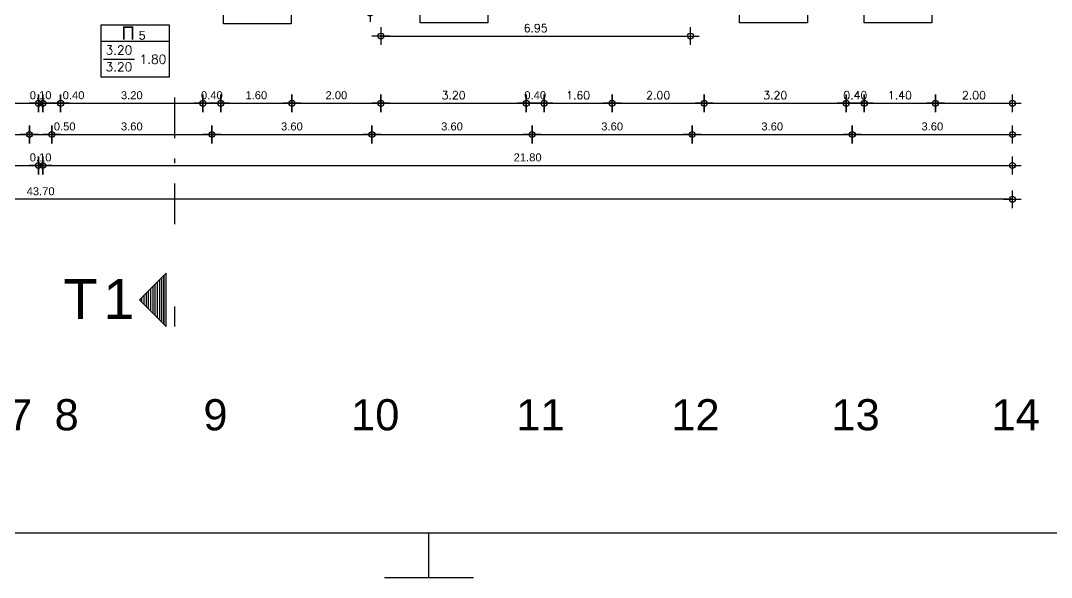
# Model space of a CAD drawing. Header units: metres. Extents: x 0 to 132, y -109 to 310.
# Drawn here: x 32.82 to 55.99, y 79.12 to 91.63 of the extents above; entities that cross this region are included whole.
import ezdxf

# ---------------------------------------------------------------- set-up
doc = ezdxf.new("R2010")
doc.units = ezdxf.units.M
doc.header["$LTSCALE"] = 0.036
doc.linetypes.add('DASHDOTX2', pattern=[50.8, 25.4, -12.7, 0, -12.7])
doc.layers.get('Defpoints').update_dxf_attribs({"color": 252})
for name, color, linetype in [('arxitektonika', 254, 'Continuous'), ('BORDER', 252, 'Continuous'), ('DIMBLK', 252, 'Continuous'), ('LAYER-ON', 252, 'Continuous'), ('MARKS', 252, 'Continuous')]:
    doc.layers.add(name, color=color, linetype=linetype)
doc.styles.add('COMU-N', font='arial.ttf')
doc.styles.get("Standard").update_dxf_attribs({"font": 'arial.ttf'})
doc.dimstyles.new('CADWDOT', dxfattribs={"dimscale": 0.1, "dimtxt": 1.8, "dimasz": 0.08, "dimexe": 2, "dimexo": 0, "dimgap": 0.09, "dimtad": 0, "dimrnd": 0.001, "dimzin": 0, "dimdsep": 46, "dimtxsty": 'Standard', "dimblk1": 'ARTDIM', "dimblk2": 'ARTDIM', "dimsah": 1, "dimcen": 0.09, "dimdle": 0.05, "dimse1": 1, "dimse2": 1, "dimadec": 0, "dimazin": 0, "dimtfac": 1, "dimtmove": 0, "dimatfit": 3, "dimldrblk": 'ARTDIM', "dimfxl": 2, "dimtvp": 0.9999, "dimtolj": 1, "dimtzin": 0, "dimarcsym": 0})

# ---------------------------------------------------------------- blocks, each defined once
blk = doc.blocks.new('art103')
at = {"layer": 'BORDER'}
blk.add_line((0.25, 0.25), (20.75, 0.25), dxfattribs=at)
at = {"layer": 'MARKS'}
for p, q in [((10.5, 0), (10.5, 0.25)), ((10.25, 0), (10.75, 0))]:
    blk.add_line(p, q, dxfattribs=at)
blk = doc.blocks.new('ARTDIM')
at = {"layer": 'DIMBLK'}
for p, q in [((-24.9975, 0), (24.9975, 0)), ((0, -24.9975), (0, 24.9975))]:
    blk.add_line(p, q, dxfattribs=at)
blk.add_circle((0, 0), 8.25, dxfattribs=at)
blk = doc.blocks.new('*D369')
at = {"layer": 'arxitektonika', "color": 0, "lineweight": -2}
blk.add_line((31.226, 89.776), (33.21, 89.776), dxfattribs=at)
at = {"layer": 'Defpoints', "color": 0, "transparency": 16777216}
for p in [(33.218, 89.776), (31.218, 89.405), (33.218, 89.405)]:
    blk.add_point(p, dxfattribs=at)
at = {"layer": 'arxitektonika', "color": 0, "lineweight": -2, "xscale": 0.008, "yscale": 0.008, "zscale": 0.008, "rotation": 180}
blk.add_blockref('ARTDIM', (31.218, 89.776), dxfattribs=at)
at = {"layer": 'arxitektonika', "color": 0, "lineweight": -2, "xscale": 0.008, "yscale": 0.008, "zscale": 0.008}
blk.add_blockref('ARTDIM', (33.218, 89.776), dxfattribs=at)
at = {"layer": 'arxitektonika', "color": 0, "insert": (32.218, 89.956), "char_height": 0.18, "attachment_point": 5}
blk.add_mtext('\\A1;2.00', dxfattribs=at)
blk = doc.blocks.new('*D370')
at = {"layer": 'arxitektonika', "color": 0, "lineweight": -2}
blk.add_line((33.226, 89.776), (33.31, 89.776), dxfattribs=at)
at = {"layer": 'Defpoints', "color": 0, "transparency": 16777216}
for p in [(33.218, 91.555), (33.318, 91.555), (33.318, 89.776)]:
    blk.add_point(p, dxfattribs=at)
at = {"layer": 'arxitektonika', "color": 0, "lineweight": -2, "xscale": 0.008, "yscale": 0.008, "zscale": 0.008, "rotation": 180}
blk.add_blockref('ARTDIM', (33.218, 89.776), dxfattribs=at)
at = {"layer": 'arxitektonika', "color": 0, "lineweight": -2, "xscale": 0.008, "yscale": 0.008, "zscale": 0.008}
blk.add_blockref('ARTDIM', (33.318, 89.776), dxfattribs=at)
at = {"layer": 'arxitektonika', "color": 0, "insert": (33.268, 89.956), "char_height": 0.18, "attachment_point": 5}
blk.add_mtext('\\A1;0.10', dxfattribs=at)
blk = doc.blocks.new('*D371')
at = {"layer": 'arxitektonika', "color": 0, "lineweight": -2}
for p, q in [((33.326, 89.776), (33.71, 89.776)), ((33.718, 89.776), (34.293, 89.776))]:
    blk.add_line(p, q, dxfattribs=at)
at = {"layer": 'Defpoints', "color": 0, "transparency": 16777216}
for p in [(33.718, 89.776), (33.318, 89.405), (33.718, 89.405)]:
    blk.add_point(p, dxfattribs=at)
at = {"layer": 'arxitektonika', "color": 0, "lineweight": -2, "xscale": 0.008, "yscale": 0.008, "zscale": 0.008, "rotation": 180}
blk.add_blockref('ARTDIM', (33.318, 89.776), dxfattribs=at)
at = {"layer": 'arxitektonika', "color": 0, "lineweight": -2, "xscale": 0.008, "yscale": 0.008, "zscale": 0.008}
blk.add_blockref('ARTDIM', (33.718, 89.776), dxfattribs=at)
at = {"layer": 'arxitektonika', "color": 0, "insert": (34.009, 89.956), "char_height": 0.18, "attachment_point": 5}
blk.add_mtext('\\A1;0.40', dxfattribs=at)
blk = doc.blocks.new('*D372')
at = {"layer": 'arxitektonika', "color": 0, "lineweight": -2}
blk.add_line((33.726, 89.776), (36.91, 89.776), dxfattribs=at)
at = {"layer": 'Defpoints', "color": 0, "transparency": 16777216}
for p in [(36.918, 89.776), (33.718, 89.405), (36.918, 89.405)]:
    blk.add_point(p, dxfattribs=at)
at = {"layer": 'arxitektonika', "color": 0, "lineweight": -2, "xscale": 0.008, "yscale": 0.008, "zscale": 0.008, "rotation": 180}
blk.add_blockref('ARTDIM', (33.718, 89.776), dxfattribs=at)
at = {"layer": 'arxitektonika', "color": 0, "lineweight": -2, "xscale": 0.008, "yscale": 0.008, "zscale": 0.008}
blk.add_blockref('ARTDIM', (36.918, 89.776), dxfattribs=at)
at = {"layer": 'arxitektonika', "color": 0, "insert": (35.318, 89.956), "char_height": 0.18, "attachment_point": 5}
blk.add_mtext('\\A1;3.20', dxfattribs=at)
blk = doc.blocks.new('*D373')
at = {"layer": 'arxitektonika', "color": 0, "lineweight": -2}
blk.add_line((36.926, 89.776), (37.31, 89.776), dxfattribs=at)
at = {"layer": 'Defpoints', "color": 0, "transparency": 16777216}
for p in [(37.318, 89.776), (36.918, 89.405), (37.318, 89.405)]:
    blk.add_point(p, dxfattribs=at)
at = {"layer": 'arxitektonika', "color": 0, "lineweight": -2, "xscale": 0.008, "yscale": 0.008, "zscale": 0.008, "rotation": 180}
blk.add_blockref('ARTDIM', (36.918, 89.776), dxfattribs=at)
at = {"layer": 'arxitektonika', "color": 0, "lineweight": -2, "xscale": 0.008, "yscale": 0.008, "zscale": 0.008}
blk.add_blockref('ARTDIM', (37.318, 89.776), dxfattribs=at)
at = {"layer": 'arxitektonika', "color": 0, "insert": (37.118, 89.956), "char_height": 0.18, "attachment_point": 5}
blk.add_mtext('\\A1;0.40', dxfattribs=at)
blk = doc.blocks.new('*D374')
at = {"layer": 'arxitektonika', "color": 0, "lineweight": -2}
blk.add_line((37.326, 89.776), (38.91, 89.776), dxfattribs=at)
at = {"layer": 'Defpoints', "color": 0, "transparency": 16777216}
for p in [(38.918, 89.776), (37.318, 89.415), (38.918, 89.405)]:
    blk.add_point(p, dxfattribs=at)
at = {"layer": 'arxitektonika', "color": 0, "lineweight": -2, "xscale": 0.008, "yscale": 0.008, "zscale": 0.008, "rotation": 180}
blk.add_blockref('ARTDIM', (37.318, 89.776), dxfattribs=at)
at = {"layer": 'arxitektonika', "color": 0, "lineweight": -2, "xscale": 0.008, "yscale": 0.008, "zscale": 0.008}
blk.add_blockref('ARTDIM', (38.918, 89.776), dxfattribs=at)
at = {"layer": 'arxitektonika', "color": 0, "insert": (38.118, 89.956), "char_height": 0.18, "attachment_point": 5}
blk.add_mtext('\\A1;1.60', dxfattribs=at)
blk = doc.blocks.new('*D375')
at = {"layer": 'arxitektonika', "color": 0, "lineweight": -2}
blk.add_line((38.926, 89.776), (40.91, 89.776), dxfattribs=at)
at = {"layer": 'Defpoints', "color": 0, "transparency": 16777216}
for p in [(40.918, 89.776), (38.918, 89.405), (40.918, 89.405)]:
    blk.add_point(p, dxfattribs=at)
at = {"layer": 'arxitektonika', "color": 0, "lineweight": -2, "xscale": 0.008, "yscale": 0.008, "zscale": 0.008, "rotation": 180}
blk.add_blockref('ARTDIM', (38.918, 89.776), dxfattribs=at)
at = {"layer": 'arxitektonika', "color": 0, "lineweight": -2, "xscale": 0.008, "yscale": 0.008, "zscale": 0.008}
blk.add_blockref('ARTDIM', (40.918, 89.776), dxfattribs=at)
at = {"layer": 'arxitektonika', "color": 0, "insert": (39.918, 89.956), "char_height": 0.18, "attachment_point": 5}
blk.add_mtext('\\A1;2.00', dxfattribs=at)
blk = doc.blocks.new('*D376')
at = {"layer": 'arxitektonika', "color": 0, "lineweight": -2}
blk.add_line((40.926, 89.776), (44.18, 89.776), dxfattribs=at)
at = {"layer": 'Defpoints', "color": 0, "transparency": 16777216}
for p in [(44.188, 89.776), (40.918, 89.405), (44.188, 89.405)]:
    blk.add_point(p, dxfattribs=at)
at = {"layer": 'arxitektonika', "color": 0, "lineweight": -2, "xscale": 0.008, "yscale": 0.008, "zscale": 0.008, "rotation": 180}
blk.add_blockref('ARTDIM', (40.918, 89.776), dxfattribs=at)
at = {"layer": 'arxitektonika', "color": 0, "lineweight": -2, "xscale": 0.008, "yscale": 0.008, "zscale": 0.008}
blk.add_blockref('ARTDIM', (44.188, 89.776), dxfattribs=at)
at = {"layer": 'arxitektonika', "color": 0, "insert": (42.553, 89.956), "char_height": 0.18, "attachment_point": 5}
blk.add_mtext('\\A1;{\\Fcomplex.shx;3.20}', dxfattribs=at)
blk = doc.blocks.new('*D377')
at = {"layer": 'arxitektonika', "color": 0, "lineweight": -2}
blk.add_line((44.196, 89.776), (44.58, 89.776), dxfattribs=at)
at = {"layer": 'Defpoints', "color": 0, "transparency": 16777216}
for p in [(44.588, 89.776), (44.188, 89.405), (44.588, 89.405)]:
    blk.add_point(p, dxfattribs=at)
at = {"layer": 'arxitektonika', "color": 0, "lineweight": -2, "xscale": 0.008, "yscale": 0.008, "zscale": 0.008, "rotation": 180}
blk.add_blockref('ARTDIM', (44.188, 89.776), dxfattribs=at)
at = {"layer": 'arxitektonika', "color": 0, "lineweight": -2, "xscale": 0.008, "yscale": 0.008, "zscale": 0.008}
blk.add_blockref('ARTDIM', (44.588, 89.776), dxfattribs=at)
at = {"layer": 'arxitektonika', "color": 0, "insert": (44.388, 89.956), "char_height": 0.18, "attachment_point": 5}
blk.add_mtext('\\A1;0.40', dxfattribs=at)
blk = doc.blocks.new('*D378')
at = {"layer": 'arxitektonika', "color": 0, "lineweight": -2}
blk.add_line((44.596, 89.776), (46.11, 89.776), dxfattribs=at)
at = {"layer": 'Defpoints', "color": 0, "transparency": 16777216}
for p in [(46.118, 89.776), (44.588, 89.405), (46.118, 89.405)]:
    blk.add_point(p, dxfattribs=at)
at = {"layer": 'arxitektonika', "color": 0, "lineweight": -2, "xscale": 0.008, "yscale": 0.008, "zscale": 0.008, "rotation": 180}
blk.add_blockref('ARTDIM', (44.588, 89.776), dxfattribs=at)
at = {"layer": 'arxitektonika', "color": 0, "lineweight": -2, "xscale": 0.008, "yscale": 0.008, "zscale": 0.008}
blk.add_blockref('ARTDIM', (46.118, 89.776), dxfattribs=at)
at = {"layer": 'arxitektonika', "color": 0, "insert": (45.353, 89.956), "char_height": 0.18, "attachment_point": 5}
blk.add_mtext('\\A1;{\\Fcomplex.shx;1.60}', dxfattribs=at)
blk = doc.blocks.new('*D379')
at = {"layer": 'arxitektonika', "color": 0, "lineweight": -2}
blk.add_line((46.126, 89.776), (48.18, 89.776), dxfattribs=at)
at = {"layer": 'Defpoints', "color": 0, "transparency": 16777216}
for p in [(48.188, 89.776), (46.118, 89.405), (48.188, 89.405)]:
    blk.add_point(p, dxfattribs=at)
at = {"layer": 'arxitektonika', "color": 0, "lineweight": -2, "xscale": 0.008, "yscale": 0.008, "zscale": 0.008, "rotation": 180}
blk.add_blockref('ARTDIM', (46.118, 89.776), dxfattribs=at)
at = {"layer": 'arxitektonika', "color": 0, "lineweight": -2, "xscale": 0.008, "yscale": 0.008, "zscale": 0.008}
blk.add_blockref('ARTDIM', (48.188, 89.776), dxfattribs=at)
at = {"layer": 'arxitektonika', "color": 0, "insert": (47.153, 89.956), "char_height": 0.18, "attachment_point": 5}
blk.add_mtext('\\A1;{\\Fcomplex.shx;2.00}', dxfattribs=at)
blk = doc.blocks.new('*D380')
at = {"layer": 'arxitektonika', "color": 0, "lineweight": -2}
blk.add_line((48.196, 89.776), (51.373, 89.776), dxfattribs=at)
at = {"layer": 'Defpoints', "color": 0, "transparency": 16777216}
for p in [(51.381, 89.776), (48.188, 89.405), (51.381, 89.405)]:
    blk.add_point(p, dxfattribs=at)
at = {"layer": 'arxitektonika', "color": 0, "lineweight": -2, "xscale": 0.008, "yscale": 0.008, "zscale": 0.008, "rotation": 180}
blk.add_blockref('ARTDIM', (48.188, 89.776), dxfattribs=at)
at = {"layer": 'arxitektonika', "color": 0, "lineweight": -2, "xscale": 0.008, "yscale": 0.008, "zscale": 0.008}
blk.add_blockref('ARTDIM', (51.381, 89.776), dxfattribs=at)
at = {"layer": 'arxitektonika', "color": 0, "insert": (49.785, 89.956), "char_height": 0.18, "attachment_point": 5}
blk.add_mtext('\\A1;{\\Fcomplex.shx;3.20}', dxfattribs=at)
blk = doc.blocks.new('*D381')
at = {"layer": 'arxitektonika', "color": 0, "lineweight": -2}
blk.add_line((51.389, 89.776), (51.78, 89.776), dxfattribs=at)
at = {"layer": 'Defpoints', "color": 0, "transparency": 16777216}
for p in [(51.788, 89.776), (51.381, 89.405), (51.788, 89.405)]:
    blk.add_point(p, dxfattribs=at)
at = {"layer": 'arxitektonika', "color": 0, "lineweight": -2, "xscale": 0.008, "yscale": 0.008, "zscale": 0.008, "rotation": 180}
blk.add_blockref('ARTDIM', (51.381, 89.776), dxfattribs=at)
at = {"layer": 'arxitektonika', "color": 0, "lineweight": -2, "xscale": 0.008, "yscale": 0.008, "zscale": 0.008}
blk.add_blockref('ARTDIM', (51.788, 89.776), dxfattribs=at)
at = {"layer": 'arxitektonika', "color": 0, "insert": (51.585, 89.956), "char_height": 0.18, "attachment_point": 5}
blk.add_mtext('\\A1;{\\Fcomplex.shx;0.40}', dxfattribs=at)
blk = doc.blocks.new('*D382')
at = {"layer": 'arxitektonika', "color": 0, "lineweight": -2}
blk.add_line((51.796, 89.776), (53.38, 89.776), dxfattribs=at)
at = {"layer": 'Defpoints', "color": 0, "transparency": 16777216}
for p in [(53.388, 89.776), (51.788, 89.405), (53.388, 89.405)]:
    blk.add_point(p, dxfattribs=at)
at = {"layer": 'arxitektonika', "color": 0, "lineweight": -2, "xscale": 0.008, "yscale": 0.008, "zscale": 0.008, "rotation": 180}
blk.add_blockref('ARTDIM', (51.788, 89.776), dxfattribs=at)
at = {"layer": 'arxitektonika', "color": 0, "lineweight": -2, "xscale": 0.008, "yscale": 0.008, "zscale": 0.008}
blk.add_blockref('ARTDIM', (53.388, 89.776), dxfattribs=at)
at = {"layer": 'arxitektonika', "color": 0, "insert": (52.588, 89.956), "char_height": 0.18, "attachment_point": 5}
blk.add_mtext('\\A1;{\\Fcomplex.shx;1.40}', dxfattribs=at)
blk = doc.blocks.new('*D383')
at = {"layer": 'arxitektonika', "color": 0, "lineweight": -2}
blk.add_line((53.396, 89.776), (55.11, 89.776), dxfattribs=at)
at = {"layer": 'Defpoints', "color": 0, "transparency": 16777216}
for p in [(55.118, 89.776), (53.388, 89.405), (55.118, 89.405)]:
    blk.add_point(p, dxfattribs=at)
at = {"layer": 'arxitektonika', "color": 0, "lineweight": -2, "xscale": 0.008, "yscale": 0.008, "zscale": 0.008, "rotation": 180}
blk.add_blockref('ARTDIM', (53.388, 89.776), dxfattribs=at)
at = {"layer": 'arxitektonika', "color": 0, "lineweight": -2, "xscale": 0.008, "yscale": 0.008, "zscale": 0.008}
blk.add_blockref('ARTDIM', (55.118, 89.776), dxfattribs=at)
at = {"layer": 'arxitektonika', "color": 0, "insert": (54.253, 89.956), "char_height": 0.18, "attachment_point": 5}
blk.add_mtext('\\A1;{\\Fcomplex.shx;2.00}', dxfattribs=at)
blk = doc.blocks.new('*D384')
at = {"layer": 'arxitektonika', "color": 0, "lineweight": -2}
blk.add_line((11.426, 88.379), (33.21, 88.379), dxfattribs=at)
at = {"layer": 'Defpoints', "color": 0, "transparency": 16777216}
for p in [(11.418, 90.539), (33.218, 90.539), (33.218, 88.379)]:
    blk.add_point(p, dxfattribs=at)
at = {"layer": 'arxitektonika', "color": 0, "lineweight": -2, "xscale": 0.008, "yscale": 0.008, "zscale": 0.008, "rotation": 180}
blk.add_blockref('ARTDIM', (11.418, 88.379), dxfattribs=at)
at = {"layer": 'arxitektonika', "color": 0, "lineweight": -2, "xscale": 0.008, "yscale": 0.008, "zscale": 0.008}
blk.add_blockref('ARTDIM', (33.218, 88.379), dxfattribs=at)
at = {"layer": 'arxitektonika', "color": 0, "insert": (22.318, 88.559), "char_height": 0.18, "attachment_point": 5}
blk.add_mtext('\\A1;21.80', dxfattribs=at)
blk = doc.blocks.new('*D385')
at = {"layer": 'arxitektonika', "color": 0, "lineweight": -2}
blk.add_line((33.226, 88.379), (33.31, 88.379), dxfattribs=at)
at = {"layer": 'Defpoints', "color": 0, "transparency": 16777216}
for p in [(33.218, 90.942), (33.318, 90.942), (33.318, 88.379)]:
    blk.add_point(p, dxfattribs=at)
at = {"layer": 'arxitektonika', "color": 0, "lineweight": -2, "xscale": 0.008, "yscale": 0.008, "zscale": 0.008, "rotation": 180}
blk.add_blockref('ARTDIM', (33.218, 88.379), dxfattribs=at)
at = {"layer": 'arxitektonika', "color": 0, "lineweight": -2, "xscale": 0.008, "yscale": 0.008, "zscale": 0.008}
blk.add_blockref('ARTDIM', (33.318, 88.379), dxfattribs=at)
at = {"layer": 'arxitektonika', "color": 0, "insert": (33.268, 88.559), "char_height": 0.18, "attachment_point": 5}
blk.add_mtext('\\A1;0.10', dxfattribs=at)
blk = doc.blocks.new('*D386')
at = {"layer": 'arxitektonika', "color": 0, "lineweight": -2}
blk.add_line((33.326, 88.379), (55.11, 88.379), dxfattribs=at)
at = {"layer": 'Defpoints', "color": 0, "transparency": 16777216}
for p in [(33.318, 91.158), (55.118, 91.158), (55.118, 88.379)]:
    blk.add_point(p, dxfattribs=at)
at = {"layer": 'arxitektonika', "color": 0, "lineweight": -2, "xscale": 0.008, "yscale": 0.008, "zscale": 0.008, "rotation": 180}
blk.add_blockref('ARTDIM', (33.318, 88.379), dxfattribs=at)
at = {"layer": 'arxitektonika', "color": 0, "lineweight": -2, "xscale": 0.008, "yscale": 0.008, "zscale": 0.008}
blk.add_blockref('ARTDIM', (55.118, 88.379), dxfattribs=at)
at = {"layer": 'arxitektonika', "color": 0, "insert": (44.218, 88.559), "char_height": 0.18, "attachment_point": 5}
blk.add_mtext('\\A1;21.80', dxfattribs=at)
blk = doc.blocks.new('*D387')
at = {"layer": 'arxitektonika', "color": 0, "lineweight": -2}
blk.add_line((55.11, 87.618), (11.426, 87.618), dxfattribs=at)
at = {"layer": 'Defpoints', "color": 0, "transparency": 16777216}
for p in [(11.418, 91.158), (55.118, 91.158), (11.418, 87.618)]:
    blk.add_point(p, dxfattribs=at)
at = {"layer": 'arxitektonika', "color": 0, "lineweight": -2, "xscale": 0.008, "yscale": 0.008, "zscale": 0.008, "rotation": 180}
blk.add_blockref('ARTDIM', (11.418, 87.618), dxfattribs=at)
at = {"layer": 'arxitektonika', "color": 0, "lineweight": -2, "xscale": 0.008, "yscale": 0.008, "zscale": 0.008}
blk.add_blockref('ARTDIM', (55.118, 87.618), dxfattribs=at)
at = {"layer": 'arxitektonika', "color": 0, "insert": (33.268, 87.798), "char_height": 0.18, "attachment_point": 5}
blk.add_mtext('\\A1;43.70', dxfattribs=at)
blk = doc.blocks.new('*D432')
at = {"layer": 'arxitektonika', "color": 0, "lineweight": -2}
blk.add_line((29.426, 89.075), (33.01, 89.075), dxfattribs=at)
at = {"layer": 'Defpoints', "color": 0, "transparency": 16777216}
for p in [(33.018, 89.075), (29.418, 83.505), (33.018, 83.505)]:
    blk.add_point(p, dxfattribs=at)
at = {"layer": 'arxitektonika', "color": 0, "lineweight": -2, "xscale": 0.008, "yscale": 0.008, "zscale": 0.008, "rotation": 180}
blk.add_blockref('ARTDIM', (29.418, 89.075), dxfattribs=at)
at = {"layer": 'arxitektonika', "color": 0, "lineweight": -2, "xscale": 0.008, "yscale": 0.008, "zscale": 0.008}
blk.add_blockref('ARTDIM', (33.018, 89.075), dxfattribs=at)
at = {"layer": 'arxitektonika', "color": 0, "insert": (31.218, 89.255), "char_height": 0.18, "attachment_point": 5}
blk.add_mtext('\\A1;3.60', dxfattribs=at)
blk = doc.blocks.new('*D433')
at = {"layer": 'arxitektonika', "color": 0, "lineweight": -2}
for p, q in [((33.026, 89.075), (33.51, 89.075)), ((33.518, 89.075), (34.093, 89.075))]:
    blk.add_line(p, q, dxfattribs=at)
at = {"layer": 'Defpoints', "color": 0, "transparency": 16777216}
for p in [(33.518, 89.075), (33.018, 83.505), (33.518, 83.505)]:
    blk.add_point(p, dxfattribs=at)
at = {"layer": 'arxitektonika', "color": 0, "lineweight": -2, "xscale": 0.008, "yscale": 0.008, "zscale": 0.008, "rotation": 180}
blk.add_blockref('ARTDIM', (33.018, 89.075), dxfattribs=at)
at = {"layer": 'arxitektonika', "color": 0, "lineweight": -2, "xscale": 0.008, "yscale": 0.008, "zscale": 0.008}
blk.add_blockref('ARTDIM', (33.518, 89.075), dxfattribs=at)
at = {"layer": 'arxitektonika', "color": 0, "insert": (33.809, 89.255), "char_height": 0.18, "attachment_point": 5}
blk.add_mtext('\\A1;0.50', dxfattribs=at)
blk = doc.blocks.new('*D434')
at = {"layer": 'arxitektonika', "color": 0, "lineweight": -2}
blk.add_line((33.526, 89.075), (37.11, 89.075), dxfattribs=at)
at = {"layer": 'Defpoints', "color": 0, "transparency": 16777216}
for p in [(37.118, 89.075), (33.518, 83.464), (37.118, 83.505)]:
    blk.add_point(p, dxfattribs=at)
at = {"layer": 'arxitektonika', "color": 0, "lineweight": -2, "xscale": 0.008, "yscale": 0.008, "zscale": 0.008, "rotation": 180}
blk.add_blockref('ARTDIM', (33.518, 89.075), dxfattribs=at)
at = {"layer": 'arxitektonika', "color": 0, "lineweight": -2, "xscale": 0.008, "yscale": 0.008, "zscale": 0.008}
blk.add_blockref('ARTDIM', (37.118, 89.075), dxfattribs=at)
at = {"layer": 'arxitektonika', "color": 0, "insert": (35.318, 89.255), "char_height": 0.18, "attachment_point": 5}
blk.add_mtext('\\A1;3.60', dxfattribs=at)
blk = doc.blocks.new('*D435')
at = {"layer": 'arxitektonika', "color": 0, "lineweight": -2}
blk.add_line((37.126, 89.075), (40.71, 89.075), dxfattribs=at)
at = {"layer": 'Defpoints', "color": 0, "transparency": 16777216}
for p in [(40.718, 89.075), (37.118, 83.505), (40.718, 83.505)]:
    blk.add_point(p, dxfattribs=at)
at = {"layer": 'arxitektonika', "color": 0, "lineweight": -2, "xscale": 0.008, "yscale": 0.008, "zscale": 0.008, "rotation": 180}
blk.add_blockref('ARTDIM', (37.118, 89.075), dxfattribs=at)
at = {"layer": 'arxitektonika', "color": 0, "lineweight": -2, "xscale": 0.008, "yscale": 0.008, "zscale": 0.008}
blk.add_blockref('ARTDIM', (40.718, 89.075), dxfattribs=at)
at = {"layer": 'arxitektonika', "color": 0, "insert": (38.918, 89.255), "char_height": 0.18, "attachment_point": 5}
blk.add_mtext('\\A1;3.60', dxfattribs=at)
blk = doc.blocks.new('*D436')
at = {"layer": 'arxitektonika', "color": 0, "lineweight": -2}
blk.add_line((40.726, 89.075), (44.31, 89.075), dxfattribs=at)
at = {"layer": 'Defpoints', "color": 0, "transparency": 16777216}
for p in [(44.318, 89.075), (40.718, 83.505), (44.318, 83.505)]:
    blk.add_point(p, dxfattribs=at)
at = {"layer": 'arxitektonika', "color": 0, "lineweight": -2, "xscale": 0.008, "yscale": 0.008, "zscale": 0.008, "rotation": 180}
blk.add_blockref('ARTDIM', (40.718, 89.075), dxfattribs=at)
at = {"layer": 'arxitektonika', "color": 0, "lineweight": -2, "xscale": 0.008, "yscale": 0.008, "zscale": 0.008}
blk.add_blockref('ARTDIM', (44.318, 89.075), dxfattribs=at)
at = {"layer": 'arxitektonika', "color": 0, "insert": (42.518, 89.255), "char_height": 0.18, "attachment_point": 5}
blk.add_mtext('\\A1;3.60', dxfattribs=at)
blk = doc.blocks.new('*D437')
at = {"layer": 'arxitektonika', "color": 0, "lineweight": -2}
blk.add_line((44.326, 89.075), (47.91, 89.075), dxfattribs=at)
at = {"layer": 'Defpoints', "color": 0, "transparency": 16777216}
for p in [(47.918, 89.075), (44.318, 83.505), (47.918, 83.505)]:
    blk.add_point(p, dxfattribs=at)
at = {"layer": 'arxitektonika', "color": 0, "lineweight": -2, "xscale": 0.008, "yscale": 0.008, "zscale": 0.008, "rotation": 180}
blk.add_blockref('ARTDIM', (44.318, 89.075), dxfattribs=at)
at = {"layer": 'arxitektonika', "color": 0, "lineweight": -2, "xscale": 0.008, "yscale": 0.008, "zscale": 0.008}
blk.add_blockref('ARTDIM', (47.918, 89.075), dxfattribs=at)
at = {"layer": 'arxitektonika', "color": 0, "insert": (46.118, 89.255), "char_height": 0.18, "attachment_point": 5}
blk.add_mtext('\\A1;3.60', dxfattribs=at)
blk = doc.blocks.new('*D438')
at = {"layer": 'arxitektonika', "color": 0, "lineweight": -2}
blk.add_line((47.926, 89.075), (51.51, 89.075), dxfattribs=at)
at = {"layer": 'Defpoints', "color": 0, "transparency": 16777216}
for p in [(51.518, 89.075), (47.918, 83.505), (51.518, 83.505)]:
    blk.add_point(p, dxfattribs=at)
at = {"layer": 'arxitektonika', "color": 0, "lineweight": -2, "xscale": 0.008, "yscale": 0.008, "zscale": 0.008, "rotation": 180}
blk.add_blockref('ARTDIM', (47.918, 89.075), dxfattribs=at)
at = {"layer": 'arxitektonika', "color": 0, "lineweight": -2, "xscale": 0.008, "yscale": 0.008, "zscale": 0.008}
blk.add_blockref('ARTDIM', (51.518, 89.075), dxfattribs=at)
at = {"layer": 'arxitektonika', "color": 0, "insert": (49.718, 89.255), "char_height": 0.18, "attachment_point": 5}
blk.add_mtext('\\A1;3.60', dxfattribs=at)
blk = doc.blocks.new('*D439')
at = {"layer": 'arxitektonika', "color": 0, "lineweight": -2}
blk.add_line((51.526, 89.075), (55.11, 89.075), dxfattribs=at)
at = {"layer": 'Defpoints', "color": 0, "transparency": 16777216}
for p in [(55.118, 89.075), (51.518, 83.505), (55.118, 83.505)]:
    blk.add_point(p, dxfattribs=at)
at = {"layer": 'arxitektonika', "color": 0, "lineweight": -2, "xscale": 0.008, "yscale": 0.008, "zscale": 0.008, "rotation": 180}
blk.add_blockref('ARTDIM', (51.518, 89.075), dxfattribs=at)
at = {"layer": 'arxitektonika', "color": 0, "lineweight": -2, "xscale": 0.008, "yscale": 0.008, "zscale": 0.008}
blk.add_blockref('ARTDIM', (55.118, 89.075), dxfattribs=at)
at = {"layer": 'arxitektonika', "color": 0, "insert": (53.318, 89.255), "char_height": 0.18, "attachment_point": 5}
blk.add_mtext('\\A1;3.60', dxfattribs=at)
blk = doc.blocks.new('*D533')
at = {"layer": 'arxitektonika', "color": 0, "lineweight": -2}
blk.add_line((40.676, 93.297), (40.676, 91.813), dxfattribs=at)
at = {"layer": 'Defpoints', "color": 0, "transparency": 16777216}
for p in [(40.918, 93.305), (40.676, 91.805), (40.918, 91.805)]:
    blk.add_point(p, dxfattribs=at)
at = {"layer": 'arxitektonika', "color": 0, "lineweight": -2, "xscale": 0.008, "yscale": 0.008, "zscale": 0.008}
for p, rotation in [((40.676, 93.305), 90), ((40.676, 91.805), 270)]:
    blk.add_blockref('ARTDIM', p, dxfattribs=dict(at, rotation=rotation))
at = {"layer": 'arxitektonika', "color": 0, "insert": (40.496, 92.555), "char_height": 0.18, "attachment_point": 5, "rotation": 90}
blk.add_mtext('\\A1;1.50', dxfattribs=at)
blk = doc.blocks.new('*D535')
at = {"layer": 'arxitektonika', "color": 0, "lineweight": -2}
blk.add_line((40.926, 91.287), (47.87, 91.287), dxfattribs=at)
at = {"layer": 'Defpoints', "color": 0, "transparency": 16777216}
for p in [(40.918, 91.805), (47.878, 91.805), (47.878, 91.287)]:
    blk.add_point(p, dxfattribs=at)
at = {"layer": 'arxitektonika', "color": 0, "lineweight": -2, "xscale": 0.008, "yscale": 0.008, "zscale": 0.008, "rotation": 180}
blk.add_blockref('ARTDIM', (40.918, 91.287), dxfattribs=at)
at = {"layer": 'arxitektonika', "color": 0, "lineweight": -2, "xscale": 0.008, "yscale": 0.008, "zscale": 0.008}
blk.add_blockref('ARTDIM', (47.878, 91.287), dxfattribs=at)
at = {"layer": 'arxitektonika', "color": 0, "insert": (44.398, 91.467), "char_height": 0.18, "attachment_point": 5}
blk.add_mtext('\\A1;{\\Fcomplex.shx;6.95}', dxfattribs=at)

msp = doc.modelspace()

# ---------------------------------------------------------------- linework, layer by layer
at = {"layer": 'arxitektonika'}
for p, q in [((36.155, 91.166), (34.63, 91.166)), ((34.68, 90.766), (35.38, 90.766)), ((35.488, 85.361), (36.088, 85.961)), ((35.888, 85.761), (35.888, 84.961)), ((35.938, 85.811), (35.938, 84.911)), ((35.988, 85.861), (35.988, 84.861)), ((36.038, 85.911), (36.038, 84.811)), ((36.038, 84.811), (36.038, 85.911)), ((36.038, 85.911), (36.038, 84.811)), ((36.088, 85.361), (36.088, 85.961)), ((35.688, 85.561), (35.688, 85.161)), ((35.738, 85.611), (35.738, 85.111)), ((35.788, 85.661), (35.788, 85.061)), ((35.838, 85.711), (35.838, 85.011)), ((35.488, 85.361), (36.088, 84.761)), ((35.538, 85.411), (35.538, 85.311)), ((35.588, 85.461), (35.588, 85.261)), ((35.638, 85.511), (35.638, 85.211)), ((36.088, 84.761), (36.088, 85.361))]:
    msp.add_line(p, q, dxfattribs=at)
at = {"layer": 'arxitektonika', "linetype": 'DASHDOTX2'}
for p, q in [((36.288, 87.062), (36.288, 90.262)), ((36.288, 84.761), (36.288, 85.211))]:
    msp.add_line(p, q, dxfattribs=at)
at = {"layer": 'arxitektonika'}
for points in [[(37.379, 92.738), (38.904, 92.738), (38.904, 91.56), (37.379, 91.56), (37.379, 92.738)], [(41.798, 92.764), (43.323, 92.764), (43.323, 91.586), (41.798, 91.586), (41.798, 92.764)], [(48.983, 92.764), (50.508, 92.764), (50.508, 91.586), (48.983, 91.586), (48.983, 92.764)], [(51.783, 92.764), (53.308, 92.764), (53.308, 91.586), (51.783, 91.586), (51.783, 92.764)], [(34.63, 91.543), (36.155, 91.543), (36.155, 90.366), (34.63, 90.366), (34.63, 91.543)]]:
    msp.add_lwpolyline(points, dxfattribs=at)

# ---------------------------------------------------------------- block references
at = {"layer": 'LAYER-ON', "xscale": 4, "yscale": 4, "zscale": 4}
msp.add_blockref('art103', (0, 79.122), dxfattribs=at)

# ---------------------------------------------------------------- texts
at = {"layer": 'arxitektonika', "style": 'COMU-N'}
for s, height, p in [('Π', 0.3, (35.086, 91.204)), ('5', 0.2, (35.473, 91.204)), ('Τ', 0.9, (33.782, 84.925)), ('1', 0.9, (34.68, 84.925)), ('7', 0.7, (32.536, 82.427)), ('8', 0.7, (33.582, 82.427)), ('9', 0.7, (36.927, 82.427)), ('10', 0.7, (40.247, 82.427)), ('11', 0.7, (43.963, 82.427)), ('12', 0.7, (47.447, 82.427)), ('13', 0.7, (51.047, 82.427)), ('14', 0.7, (54.647, 82.427))]:
    msp.add_text(s, height=height, dxfattribs=at).set_placement(p)
at = {"layer": 'arxitektonika', "linetype": 'ByBlock', "char_height": 0.2, "attachment_point": 5, "style": 'COMU-N'}
for s, insert in [('{\\Fcomplex.shx;3.20}', (35.028, 90.973)), ('{\\Fcomplex.shx;1.80}', (35.793, 90.766)), ('{\\Fcomplex.shx;3.20}', (35.028, 90.595))]:
    msp.add_mtext(s, dxfattribs=dict(at, insert=insert))

# ---------------------------------------------------------------- dimensions: what is measured, and where the dimension line sits
at = {"layer": 'arxitektonika'}
dim = msp.add_linear_dim(base=(40.676, 91.805), p1=(40.918, 93.305), p2=(40.918, 91.805), angle=90, dimstyle='CADWDOT', dxfattribs=at)
dim.commit()
dim.dimension.update_dxf_attribs({"geometry": '*D533', "text_midpoint": (40.496, 92.555)})
for base, p1, p2, text, picture, middle in [((47.878, 91.287), (40.918, 91.805), (47.878, 91.805), '{\\Fcomplex.shx;6.95}', '*D535', (44.398, 91.467)), ((44.188, 89.776), (40.918, 89.405), (44.188, 89.405), '{\\Fcomplex.shx;3.20}', '*D376', (42.553, 89.956)), ((46.118, 89.776), (44.588, 89.405), (46.118, 89.405), '{\\Fcomplex.shx;1.60}', '*D378', (45.353, 89.956)), ((48.188, 89.776), (46.118, 89.405), (48.188, 89.405), '{\\Fcomplex.shx;2.00}', '*D379', (47.153, 89.956)), ((51.381, 89.776), (48.188, 89.405), (51.381, 89.405), '{\\Fcomplex.shx;3.20}', '*D380', (49.785, 89.956)), ((53.388, 89.776), (51.788, 89.405), (53.388, 89.405), '{\\Fcomplex.shx;1.40}', '*D382', (52.588, 89.956)), ((55.118, 89.776), (53.388, 89.405), (55.118, 89.405), '{\\Fcomplex.shx;2.00}', '*D383', (54.253, 89.956))]:
    dim = msp.add_linear_dim(base=base, p1=p1, p2=p2, text=text, dimstyle='CADWDOT', dxfattribs=at)
    dim.commit()
    dim.dimension.update_dxf_attribs({"geometry": picture, "text_midpoint": middle})
for base, p1, p2, picture, middle in [((33.318, 89.776), (33.218, 91.555), (33.318, 91.555), '*D370', (33.268, 89.776)), ((33.318, 88.379), (33.218, 90.942), (33.318, 90.942), '*D385', (33.268, 88.379)), ((37.318, 89.776), (36.918, 89.405), (37.318, 89.405), '*D373', (37.118, 89.776)), ((44.588, 89.776), (44.188, 89.405), (44.588, 89.405), '*D377', (44.388, 89.776))]:
    dim = msp.add_linear_dim(base=base, p1=p1, p2=p2, dimstyle='CADWDOT', dxfattribs=at)
    dim.commit()
    dim.dimension.update_dxf_attribs({"geometry": picture, "text_midpoint": middle, "dimtype": 160})
for base, p1, p2, picture, middle in [((11.418, 87.618), (55.118, 91.158), (11.418, 91.158), '*D387', (33.268, 87.798)), ((55.118, 88.379), (33.318, 91.158), (55.118, 91.158), '*D386', (44.218, 88.559)), ((33.218, 88.379), (11.418, 90.539), (33.218, 90.539), '*D384', (22.318, 88.559)), ((33.218, 89.776), (31.218, 89.405), (33.218, 89.405), '*D369', (32.218, 89.956)), ((33.718, 89.776), (33.318, 89.405), (33.718, 89.405), '*D371', (34.009, 89.956)), ((36.918, 89.776), (33.718, 89.405), (36.918, 89.405), '*D372', (35.318, 89.956)), ((38.918, 89.776), (37.318, 89.415), (38.918, 89.405), '*D374', (38.118, 89.956)), ((40.918, 89.776), (38.918, 89.405), (40.918, 89.405), '*D375', (39.918, 89.956)), ((33.018, 89.075), (29.418, 83.505), (33.018, 83.505), '*D432', (31.218, 89.255)), ((33.518, 89.075), (33.018, 83.505), (33.518, 83.505), '*D433', (33.809, 89.255)), ((37.118, 89.075), (33.518, 83.464), (37.118, 83.505), '*D434', (35.318, 89.255)), ((40.718, 89.075), (37.118, 83.505), (40.718, 83.505), '*D435', (38.918, 89.255)), ((44.318, 89.075), (40.718, 83.505), (44.318, 83.505), '*D436', (42.518, 89.255)), ((47.918, 89.075), (44.318, 83.505), (47.918, 83.505), '*D437', (46.118, 89.255)), ((51.518, 89.075), (47.918, 83.505), (51.518, 83.505), '*D438', (49.718, 89.255)), ((55.118, 89.075), (51.518, 83.505), (55.118, 83.505), '*D439', (53.318, 89.255))]:
    dim = msp.add_linear_dim(base=base, p1=p1, p2=p2, dimstyle='CADWDOT', dxfattribs=at)
    dim.commit()
    dim.dimension.update_dxf_attribs({"geometry": picture, "text_midpoint": middle})
dim = msp.add_linear_dim(base=(51.788, 89.776), p1=(51.381, 89.405), p2=(51.788, 89.405), text='{\\Fcomplex.shx;0.40}', dimstyle='CADWDOT', dxfattribs=at)
dim.commit()
dim.dimension.update_dxf_attribs({"geometry": '*D381', "text_midpoint": (51.585, 89.776), "dimtype": 160})

doc.saveas('drawing.dxf')
